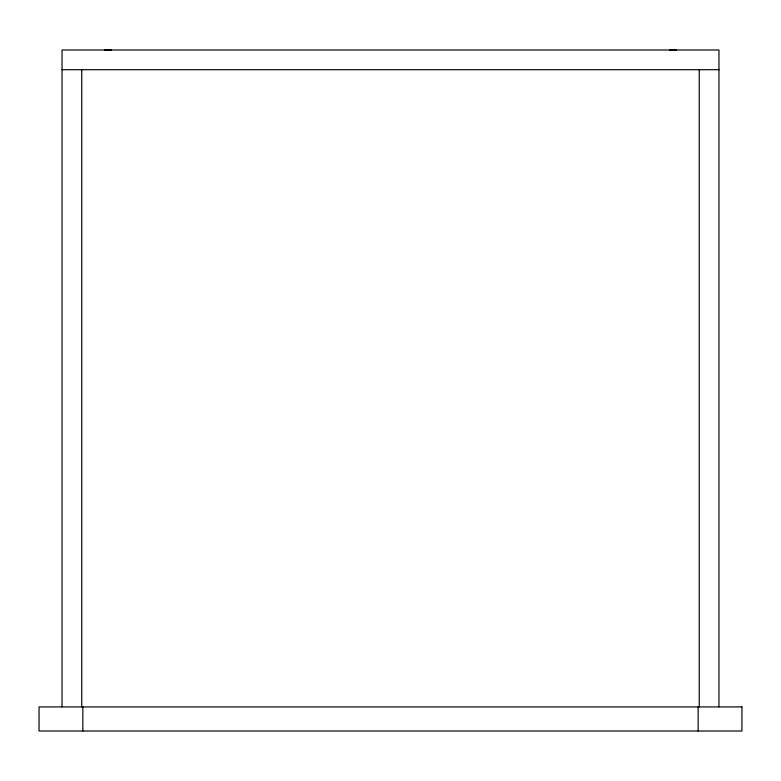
<?xml version="1.0" encoding="UTF-8"?>
<svg xmlns="http://www.w3.org/2000/svg" width="781" height="781" viewBox="0 0 781 781"><rect width="100%" height="100%" fill="white"/><g stroke="black" fill="none" stroke-linecap="round" stroke-linejoin="round"><path stroke-width="1.17" d="M62.041 69.704L718.959 69.704M718.959 706.912L718.959 49.994L62.041 49.994L62.041 706.912M699.249 69.704L699.249 706.912M698.155 706.912L698.155 731.006M82.845 706.912L82.845 731.006M81.751 69.704L81.751 706.912M669.551 50.13A43.795 43.795 0 0 1 676.395 50.13M104.605 50.13A43.795 43.795 0 0 1 111.449 50.13M741.95 706.912L39.05 706.912L39.05 731.006L741.95 731.006L741.95 706.912"/></g></svg>
